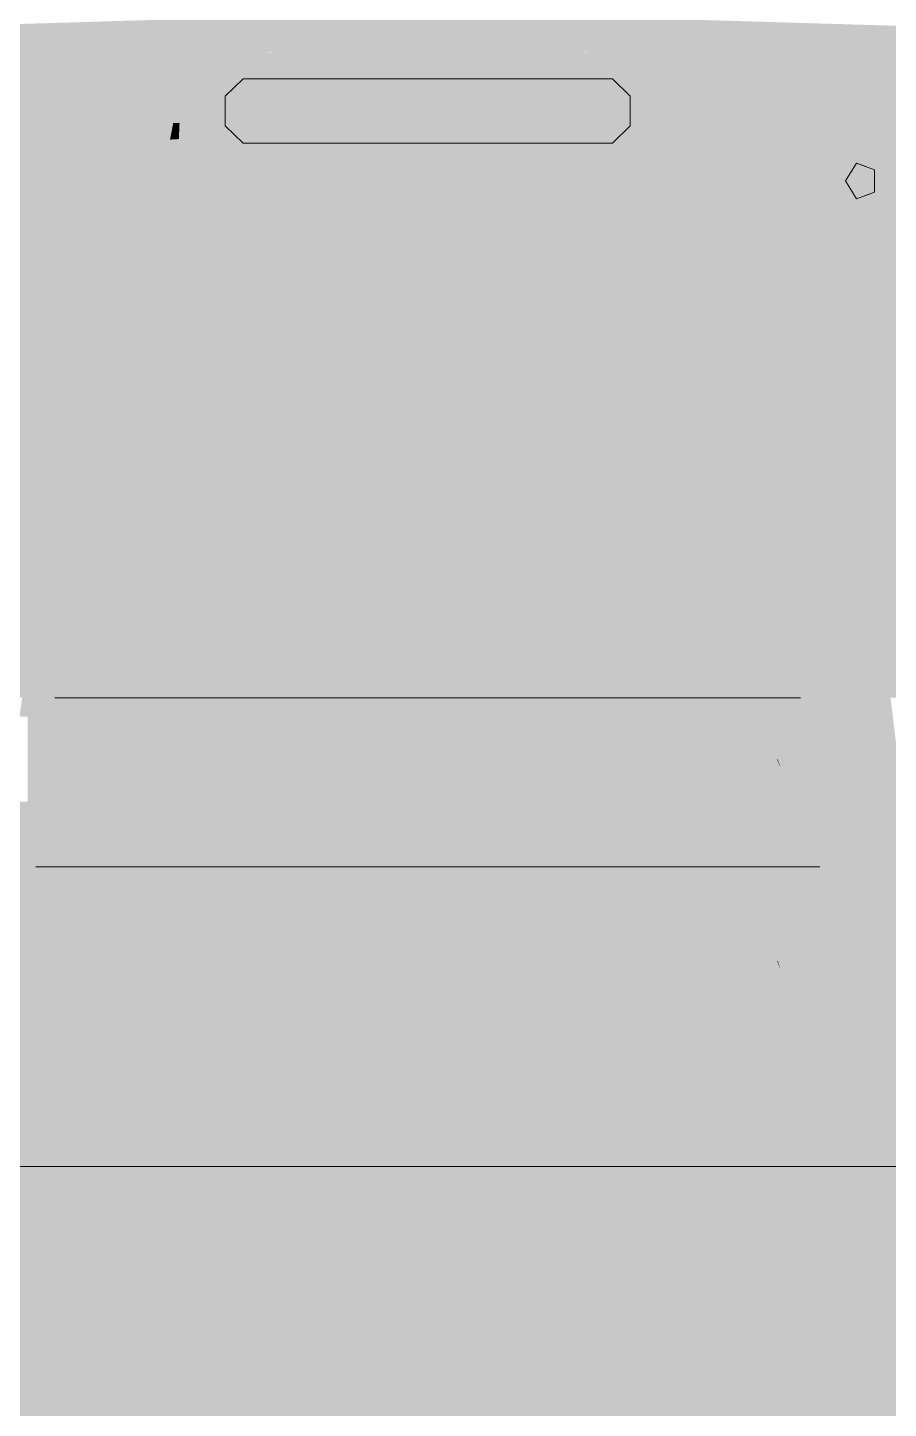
# Model space of a CAD drawing. Header units: millimetres. Extents: x 365175 to 2667127, y -330297 to -162108.
# Drawn here: x 1651151.9 to 1651414.2, y -326189 to -325768.4 of the extents above; entities that cross this region are included whole.
import ezdxf

# ---------------------------------------------------------------- set-up
doc = ezdxf.new("R2010")
doc.units = ezdxf.units.MM
doc.header["$MEASUREMENT"] = 0
doc.layers.add('Cars', color=7, linetype='Continuous')

# ---------------------------------------------------------------- blocks, each defined once
blk = doc.blocks.new('Élément de coupe_76_1', base_point=(1275690.65, -327096.82))
at = {"layer": 'Cars', "linetype": 'Continuous', "lineweight": 0, "true_color": 0x000000}
for points in [[(1651273.85, -325774.34), (1651273.85, -325763.52), (1650912.87, -325774.34)], [(1651273.85, -325774.34), (1651634.84, -325774.34), (1651273.85, -325763.52)], [(1651273.85, -325774.34), (1650912.87, -325774.34), (1650912.87, -325776.15), (1651038.65, -325775.8), (1651045.77, -325784.4), (1651044.96, -325789), (1651200.51, -325779.04), (1651203.2, -325775.8), (1651249.93, -325775.87)], [(1651203.2, -325775.8), (1651201.6, -325777.73), (1651207.3, -325786.57), (1651215.81, -325778.23)], [(1651215.81, -325778.23), (1651260.18, -325775.89), (1651203.2, -325775.8)], [(1651215.81, -325778.23), (1651273.85, -325778.23), (1651273.85, -325775.91), (1651260.18, -325775.89)], [(1651249.93, -325775.87), (1651273.85, -325775.91), (1651273.85, -325774.34)], [(1651273.85, -325775.91), (1651297.78, -325775.87), (1651273.85, -325774.34)], [(1651634.84, -325774.34), (1651273.85, -325774.34), (1651297.78, -325775.87), (1651344.5, -325775.8), (1651347.19, -325779.04), (1651502.75, -325789), (1651501.94, -325784.4), (1651509.05, -325775.8), (1651634.84, -325776.15)], [(1651273.85, -325775.91), (1651273.85, -325778.23), (1651331.89, -325778.23), (1651287.52, -325775.89)], [(1651331.89, -325778.23), (1651344.5, -325775.8), (1651287.52, -325775.89)], [(1651331.89, -325778.23), (1651340.4, -325786.57), (1651346.1, -325777.73), (1651344.5, -325775.8)], [(1651043.47, -325797.46), (1651198.24, -325797.46), (1651196.06, -325784.4), (1651200.51, -325779.04), (1651044.96, -325789)], [(1651201.6, -325777.73), (1651196.06, -325784.4), (1651207.3, -325786.57)], [(1651212.18, -325789.24), (1651215.81, -325778.23), (1651207.3, -325786.57)], [(1651212.18, -325789.24), (1651217.58, -325783.94), (1651215.81, -325778.23)], [(1651215.81, -325778.23), (1651217.58, -325783.94), (1651273.85, -325778.23)], [(1651273.85, -325783.94), (1651273.85, -325778.23), (1651217.58, -325783.94)], [(1651273.85, -325783.94), (1651330.12, -325783.94), (1651273.85, -325778.23)], [(1651331.89, -325778.23), (1651273.85, -325778.23), (1651330.12, -325783.94)], [(1651335.53, -325789.24), (1651331.89, -325778.23), (1651330.12, -325783.94)], [(1651340.4, -325786.57), (1651331.89, -325778.23), (1651335.53, -325789.24)], [(1651346.1, -325777.73), (1651340.4, -325786.57), (1651351.65, -325784.4)], [(1651347.19, -325779.04), (1651351.65, -325784.4), (1651349.46, -325797.46), (1651504.24, -325797.46), (1651502.75, -325789)], [(1651207.3, -325786.57), (1651196.06, -325784.4), (1651196.92, -325789.54), (1651207.3, -325800.95)], [(1651207.3, -325786.57), (1651196.06, -325784.4), (1651196.92, -325789.54), (1651207.3, -325800.95)], [(1651196.06, -325784.4), (1651196.32, -325797.46), (1651198.24, -325797.46)], [(1651217.58, -325803.58), (1651217.58, -325783.94), (1651212.18, -325798.28)], [(1651212.18, -325798.28), (1651217.58, -325783.94), (1651212.18, -325789.24)], [(1651217.58, -325783.94), (1651212.18, -325789.24), (1651212.18, -325794.88), (1651213.46, -325794.88)], [(1651213.46, -325794.88), (1651217.58, -325794.88), (1651217.58, -325783.94)], [(1651273.85, -325803.58), (1651217.58, -325783.94), (1651217.58, -325803.58)], [(1651273.85, -325803.58), (1651273.85, -325783.94), (1651217.58, -325783.94)], [(1651217.58, -325783.94), (1651217.58, -325794.88), (1651248.92, -325794.88)], [(1651273.85, -325783.94), (1651217.58, -325783.94), (1651248.92, -325794.88), (1651273.85, -325794.88)], [(1651330.12, -325783.94), (1651273.85, -325803.58), (1651330.12, -325803.58)], [(1651273.85, -325783.94), (1651273.85, -325803.58), (1651330.12, -325783.94)], [(1651330.12, -325783.94), (1651273.85, -325783.94), (1651273.85, -325794.88), (1651298.78, -325794.88)], [(1651298.78, -325794.88), (1651323.85, -325794.88), (1651329.25, -325800.18), (1651329.25, -325803.58), (1651330.12, -325803.58), (1651330.12, -325783.94)], [(1651335.53, -325798.28), (1651330.12, -325783.94), (1651330.12, -325803.58)], [(1651335.53, -325798.28), (1651330.12, -325783.94), (1651330.12, -325803.58)], [(1651335.53, -325798.28), (1651335.53, -325789.24), (1651330.12, -325783.94)], [(1651335.53, -325798.28), (1651335.53, -325789.24), (1651330.12, -325783.94)], [(1651351.65, -325784.4), (1651340.4, -325786.57), (1651340.4, -325800.95), (1651350.79, -325789.54)], [(1651207.3, -325800.95), (1651196.92, -325789.54), (1651198.24, -325797.46), (1651198.01, -325802.74)], [(1651207.3, -325800.95), (1651196.92, -325789.54), (1651198.24, -325797.46), (1651198.01, -325802.74)], [(1651212.18, -325798.28), (1651207.3, -325786.57), (1651207.3, -325800.95)], [(1651207.3, -325786.57), (1651212.18, -325798.28), (1651212.18, -325789.24)], [(1651335.53, -325798.28), (1651340.4, -325786.57), (1651335.53, -325789.24)], [(1651340.4, -325800.95), (1651340.4, -325786.57), (1651335.53, -325798.28)], [(1651340.4, -325800.95), (1651349.69, -325802.74), (1651349.46, -325797.46), (1651350.79, -325789.54)], [(1650912.88, -325810.8), (1650912.89, -325820.57), (1651198.03, -325802.31), (1651198.24, -325797.46), (1651043.47, -325797.46), (1651043.71, -325802.74), (1651035.46, -325811.13)], [(1651195.34, -325802.48), (1651198.03, -325802.31), (1651198.24, -325797.46), (1651196.32, -325797.46)], [(1651215.81, -325809.29), (1651212.18, -325798.28), (1651207.3, -325800.95)], [(1651217.58, -325803.58), (1651212.18, -325798.28), (1651215.81, -325809.29)], [(1651331.89, -325809.29), (1651335.53, -325798.28), (1651330.12, -325803.58)], [(1651340.4, -325800.95), (1651335.53, -325798.28), (1651331.89, -325809.29)], [(1651349.46, -325797.46), (1651349.67, -325802.31), (1651634.82, -325820.57), (1651634.82, -325810.8), (1651512.25, -325811.13), (1651504, -325802.74), (1651504.24, -325797.46)], [(1650912.89, -325820.57), (1651273.85, -325820.57), (1651273.85, -325811.03), (1651206.23, -325811.14), (1651198.01, -325802.74), (1651198.03, -325802.31)], [(1651193.85, -325810.02), (1651193.21, -325820.57), (1651273.85, -325820.57), (1651273.85, -325811.03), (1651206.23, -325811.14), (1651198.01, -325802.74), (1651198.03, -325802.31), (1651195.33, -325802.48)], [(1651202.92, -325807.75), (1651207.3, -325800.95), (1651198.01, -325802.74)], [(1651202.92, -325807.75), (1651207.3, -325800.95), (1651198.01, -325802.74)], [(1651202.92, -325807.75), (1651206.23, -325811.14), (1651215.81, -325809.29), (1651207.3, -325800.95)], [(1651202.92, -325807.75), (1651206.23, -325811.14), (1651215.81, -325809.29), (1651207.3, -325800.95)], [(1651340.4, -325800.95), (1651331.89, -325809.29), (1651341.47, -325811.14), (1651344.79, -325807.75)], [(1651340.4, -325800.95), (1651344.79, -325807.75), (1651349.69, -325802.74)], [(1651215.81, -325809.29), (1651273.85, -325809.29), (1651217.58, -325803.58)], [(1651217.58, -325803.58), (1651273.85, -325809.29), (1651273.85, -325803.58)], [(1651330.12, -325803.58), (1651273.85, -325803.58), (1651273.85, -325809.29)], [(1651330.12, -325803.58), (1651273.85, -325809.29), (1651331.89, -325809.29)], [(1651206.23, -325811.14), (1651249.56, -325811.07), (1651215.81, -325809.29)], [(1651206.23, -325811.14), (1651249.56, -325811.07), (1651215.81, -325809.29)], [(1651215.81, -325809.29), (1651249.56, -325811.07), (1651273.85, -325811.03), (1651273.85, -325809.29)], [(1651215.81, -325809.29), (1651249.56, -325811.07), (1651273.85, -325811.03), (1651273.85, -325809.29)], [(1651273.85, -325811.03), (1651298.14, -325811.07), (1651331.89, -325809.29), (1651273.85, -325809.29)], [(1651273.85, -325811.03), (1651298.14, -325811.07), (1651331.89, -325809.29), (1651273.85, -325809.29)], [(1651273.85, -325811.03), (1651273.85, -325820.57), (1651331.79, -325820.57), (1651341.48, -325811.14)], [(1651331.89, -325809.29), (1651298.14, -325811.07), (1651341.47, -325811.14)], [(1651331.89, -325809.29), (1651298.14, -325811.07), (1651341.47, -325811.14)], [(1651401.12, -325815.08), (1651397.98, -325820.56), (1651404.51, -325820.57), (1651408.81, -325820.56), (1651410.01, -325818.47), (1651410.01, -325811.7), (1651408.83, -325811.25), (1651404.52, -325809.61)], [(1651404.52, -325820.56), (1651410.01, -325818.47)], [(1651404.52, -325820.56), (1651410.01, -325818.47), (1651406.49, -325819.81)], [(1650912.88, -325829.3), (1651273.85, -325820.57), (1650912.89, -325820.57)], [(1650912.88, -325829.3), (1651273.85, -325829.3), (1651273.85, -325820.57)], [(1651189.85, -325829.3), (1651273.85, -325829.3), (1651273.85, -325820.57), (1651192.45, -325822.54)], [(1651193.21, -325820.57), (1651192.45, -325822.54), (1651273.85, -325820.57)], [(1651634.83, -325829.3), (1651273.85, -325820.57), (1651273.85, -325829.3)], [(1651404.52, -325820.57), (1651273.85, -325820.57), (1651634.83, -325829.3), (1651634.82, -325820.57)], [(1651273.85, -325820.57), (1651273.85, -325829.3), (1651325.26, -325829.3), (1651330.76, -325821.95)], [(1651273.85, -325820.57), (1651330.76, -325821.95), (1651331.78, -325820.57), (1651397.98, -325820.57)], [(1651396.28, -325823.53), (1651392.97, -325829.3), (1651403.8, -325829.3), (1651406.96, -325823.79)], [(1651397.98, -325820.57), (1651396.28, -325823.53), (1651406.96, -325823.79), (1651408.81, -325820.57), (1651404.52, -325820.57)], [(1650972.45, -325833.78), (1651273.85, -325829.3), (1650912.88, -325829.3)], [(1651273.85, -325833.78), (1651273.85, -325829.3), (1650972.45, -325833.78)], [(1651189.85, -325829.3), (1651189.89, -325830.55), (1651273.85, -325829.3)], [(1651189.89, -325830.55), (1651189.91, -325831.27), (1651192.77, -325833.78), (1651273.85, -325833.78), (1651273.85, -325829.3)], [(1651634.83, -325829.3), (1651273.85, -325829.3), (1651575.26, -325833.78)], [(1651273.85, -325833.78), (1651575.26, -325833.78), (1651273.85, -325829.3)], [(1651273.85, -325829.3), (1651324.43, -325830.05), (1651325.26, -325829.3)], [(1651273.85, -325833.78), (1651320.3, -325833.78), (1651324.43, -325830.05), (1651273.85, -325829.3)], [(1651390.4, -325833.78), (1651401.23, -325833.78), (1651402.7, -325831.21), (1651391.96, -325831.05)], [(1651391.96, -325831.05), (1651402.7, -325831.21), (1651403.8, -325829.3), (1651392.97, -325829.3)], [(1650973.29, -325845.12), (1651273.85, -325833.78), (1650972.45, -325833.78)], [(1651273.85, -325845.12), (1651273.85, -325833.78), (1650973.29, -325845.12)], [(1651273.85, -325833.78), (1651192.77, -325833.78), (1651200.81, -325835.45), (1651235.16, -325835.24)], [(1651235.16, -325835.24), (1651273.85, -325835), (1651273.85, -325833.78)], [(1651273.85, -325845.12), (1651574.41, -325845.12), (1651273.85, -325833.78)], [(1651575.26, -325833.78), (1651273.85, -325833.78), (1651574.41, -325845.12)], [(1651273.85, -325835), (1651312.55, -325835.24), (1651273.85, -325833.78)], [(1651320.3, -325833.78), (1651273.85, -325833.78), (1651312.55, -325835.24), (1651317, -325835.27)], [(1651390.4, -325833.78), (1651390.26, -325834.02), (1651395.82, -325835.73), (1651400.47, -325835.12), (1651401.23, -325833.78)], [(1650974.56, -325862.13), (1651273.85, -325845.12), (1650973.29, -325845.12)], [(1651273.85, -325862.13), (1651273.85, -325845.12), (1650974.56, -325862.13)], [(1651273.85, -325845.12), (1651273.85, -325862.13), (1651573.14, -325862.13)], [(1651574.41, -325845.12), (1651273.85, -325845.12), (1651573.14, -325862.13)], [(1650981.13, -325968.49), (1651273.85, -325862.13), (1650974.56, -325862.13)], [(1651273.85, -325968.49), (1651273.85, -325862.13), (1650981.13, -325968.49)], [(1651566.57, -325968.49), (1651273.85, -325862.13), (1651273.85, -325968.49)], [(1651573.14, -325862.13), (1651273.85, -325862.13), (1651566.57, -325968.49)], [(1650981.13, -325968.49), (1651273.85, -325972.5), (1651273.85, -325968.49)], [(1650981.13, -325968.49), (1651273.85, -325972.5), (1651273.85, -325968.49)], [(1650981.13, -325968.49), (1650981.38, -325972.5), (1651273.85, -325972.5)], [(1650981.13, -325968.49), (1650981.38, -325972.5), (1651273.85, -325972.5)], [(1651566.57, -325968.49), (1651273.85, -325968.49), (1651273.85, -325972.5)], [(1651566.57, -325968.49), (1651273.85, -325968.49), (1651273.85, -325972.5)], [(1651566.57, -325968.49), (1651273.85, -325972.5), (1651566.33, -325972.5)], [(1651566.57, -325968.49), (1651273.85, -325972.5), (1651566.33, -325972.5)], [(1651150.32, -325972.5), (1651149.45, -325978.28), (1651151.95, -325978.33), (1651151.95, -325972.5)], [(1651165.05, -325972.5), (1651151.95, -325972.5), (1651151.95, -326004.11), (1651162.08, -325996.87)], [(1651151.95, -325972.5), (1651151.95, -325978.33), (1651163.58, -325984.59), (1651165.05, -325972.5)], [(1651162.08, -325996.87), (1651166.34, -325993.82), (1651166.34, -325972.5), (1651165.05, -325972.5)], [(1651163.58, -325984.59), (1651166.34, -325986.08), (1651166.34, -325972.5), (1651165.05, -325972.5)], [(1651166.34, -325972.5), (1651166.34, -325993.81), (1651167.21, -325991.28), (1651169.42, -325984.19), (1651169.33, -325972.5)], [(1651166.34, -325972.5), (1651166.34, -325986.08), (1651167.81, -325989.35), (1651169.42, -325984.19), (1651169.33, -325972.5)], [(1651169.33, -325972.5), (1651169.42, -325984.19), (1651228.61, -325984.18), (1651228.63, -325984.18), (1651241.75, -325984.04), (1651273.85, -325972.5)], [(1651169.33, -325972.5), (1651169.42, -325984.19), (1651228.61, -325984.18), (1651228.63, -325984.18), (1651241.75, -325984.04), (1651273.85, -325972.5)], [(1651273.85, -325972.5), (1651241.74, -325984.04), (1651273.85, -325983.7)], [(1651273.85, -325972.5), (1651241.74, -325984.04), (1651273.85, -325983.7)], [(1651273.85, -325983.7), (1651305.97, -325984.04), (1651273.85, -325972.5)], [(1651378.37, -325972.5), (1651273.85, -325972.5), (1651305.97, -325984.04), (1651319.11, -325984.18), (1651319.13, -325984.18), (1651378.29, -325984.2)], [(1651273.85, -325983.7), (1651305.97, -325984.04), (1651273.85, -325972.5)], [(1651378.37, -325972.5), (1651273.85, -325972.5), (1651305.97, -325984.04), (1651319.11, -325984.18), (1651319.13, -325984.18), (1651378.29, -325984.2)], [(1651378.29, -325984.2), (1651380.5, -325991.28), (1651381.37, -325993.82), (1651381.37, -325972.5), (1651378.37, -325972.5)], [(1651378.29, -325984.2), (1651380.5, -325991.28), (1651381.37, -325993.82), (1651381.37, -325972.5), (1651378.37, -325972.5)], [(1651382.65, -325972.5), (1651381.37, -325972.5), (1651381.37, -325993.82), (1651385.63, -325996.87)], [(1651381.37, -325985.7), (1651384.09, -325984.27), (1651382.65, -325972.5), (1651381.37, -325972.5)], [(1651395.76, -325972.5), (1651382.65, -325972.5), (1651385.63, -325996.87), (1651395.76, -326004.11)], [(1651395.76, -325972.5), (1651382.65, -325972.5), (1651384.09, -325984.27), (1651395.76, -325978.12)], [(1651395.76, -325972.5), (1651395.76, -326004.11), (1651402.18, -326004.33), (1651397.39, -325972.5)], [(1651395.76, -325972.5), (1651395.76, -325978.12), (1651398.23, -325978.08), (1651397.39, -325972.5)], [(1651397.39, -325972.5), (1651402.18, -326004.33), (1651413.54, -326004.72), (1651413.54, -325972.5)], [(1651397.39, -325972.5), (1651398.23, -325978.08), (1651413.54, -325977.79), (1651413.54, -325972.5)], [(1651413.54, -325972.5), (1651413.54, -326004.72), (1651418.39, -326001.59), (1651414.86, -325972.5)], [(1651413.54, -325977.79), (1651415.63, -325978.81), (1651414.86, -325972.5), (1651413.54, -325972.5)], [(1650985.79, -326012.27), (1650985.5, -326012.99), (1651273.85, -326012.99), (1651273.85, -325983.7), (1651241.75, -325984.04), (1651228.63, -325984.18), (1651167.21, -325991.28), (1651166.34, -325993.82), (1651151.95, -326004.11), (1651134.17, -326004.72), (1651121.6, -325996.61), (1651121.53, -325996.57)], [(1651167.21, -325991.28), (1651228.61, -325984.18), (1651169.42, -325984.19)], [(1651169.42, -325984.19), (1651167.81, -325989.35), (1651183.87, -325989.35), (1651228.61, -325984.18)], [(1651228.63, -325984.18), (1651183.88, -325989.35), (1651262.08, -325989.02), (1651273.85, -325988.72), (1651273.85, -325983.7), (1651241.75, -325984.04)], [(1651273.85, -326012.99), (1651562.21, -326012.99), (1651561.91, -326012.27), (1651426.18, -325996.57), (1651413.54, -326004.72), (1651395.76, -326004.11), (1651381.37, -325993.82), (1651380.5, -325991.28), (1651319.11, -325984.18), (1651273.85, -325983.7)], [(1651273.85, -325988.72), (1651361.56, -325989.09), (1651319.11, -325984.18), (1651273.85, -325983.7)], [(1651378.29, -325984.2), (1651319.13, -325984.18), (1651380.5, -325991.28)], [(1651319.13, -325984.18), (1651361.57, -325989.09), (1651379.43, -325989.08), (1651380.28, -325991.26), (1651380.5, -325991.28), (1651378.29, -325984.2)], [(1651167.81, -325989.35), (1651167.21, -325991.28)], [(1651381.37, -325993.82), (1651380.5, -325991.28), (1651380.27, -325991.26)], [(1651273.85, -326012.99), (1650985.5, -326012.99), (1650985.51, -326013.11), (1651273.85, -326019.45)], [(1651273.85, -326019.45), (1650985.51, -326013.11), (1650986.04, -326019.45)], [(1651273.85, -326012.99), (1651273.85, -326019.45), (1651562.19, -326013.11), (1651562.21, -326012.99)], [(1651562.19, -326013.11), (1651273.85, -326019.45), (1651561.67, -326019.45)], [(1650986.04, -326019.45), (1650986.14, -326019.55), (1651273.85, -326023.99), (1651273.85, -326019.45)], [(1650986.04, -326019.45), (1650986.14, -326019.55), (1651273.85, -326023.99), (1651273.85, -326019.45)], [(1650986.14, -326019.55), (1650989.17, -326022.48), (1651035.89, -326022.84), (1651039.52, -326023.99), (1651130.49, -326023.99), (1651134.16, -326022.92), (1651151.95, -326023.19), (1651154.41, -326023.99), (1651273.85, -326023.99)], [(1650986.14, -326019.55), (1650989.17, -326022.48), (1651035.89, -326022.84), (1651039.52, -326023.99), (1651130.49, -326023.99), (1651134.16, -326022.92), (1651151.95, -326023.19), (1651154.41, -326023.99), (1651273.85, -326023.99)], [(1651561.67, -326019.45), (1651273.85, -326019.45), (1651273.85, -326023.99), (1651561.56, -326019.55)], [(1651561.67, -326019.45), (1651273.85, -326019.45), (1651273.85, -326023.99), (1651561.56, -326019.55)], [(1651561.56, -326019.55), (1651273.85, -326023.99), (1651393.3, -326023.99), (1651395.76, -326023.19), (1651413.54, -326022.92), (1651417.22, -326023.99), (1651508.19, -326023.99), (1651511.82, -326022.84), (1651558.54, -326022.48)], [(1651561.56, -326019.55), (1651273.85, -326023.99), (1651393.3, -326023.99), (1651395.76, -326023.19), (1651413.54, -326022.92), (1651417.22, -326023.99), (1651508.19, -326023.99), (1651511.82, -326022.84), (1651558.54, -326022.48)], [(1651135.92, -326068.1), (1651151.95, -326067.64), (1651151.95, -326023.19), (1651142.7, -326023.05)], [(1651142.33, -326025.53), (1651151.95, -326025.78), (1651151.95, -326023.19), (1651142.7, -326023.05)], [(1651154.41, -326023.99), (1651151.95, -326023.19), (1651151.95, -326067.64), (1651153.6, -326066.25), (1651158.76, -326023.99)], [(1651151.95, -326025.78), (1651158.13, -326029.17), (1651158.76, -326023.99), (1651154.41, -326023.99), (1651151.95, -326023.19)], [(1651158.76, -326023.99), (1651153.6, -326066.25), (1651166.34, -326055.52), (1651166.34, -326023.99), (1651163.41, -326023.99)], [(1651158.13, -326029.17), (1651166.34, -326033.67), (1651166.34, -326023.99), (1651158.76, -326023.99)], [(1651166.34, -326023.99), (1651166.34, -326055.52), (1651167.16, -326052.67), (1651167.71, -326050.76), (1651168.96, -326023.99)], [(1651166.34, -326033.67), (1651168.3, -326038.06), (1651168.96, -326023.99), (1651166.34, -326023.99)], [(1651167.71, -326050.76), (1651169.86, -326043.27), (1651169.72, -326023.99), (1651168.96, -326023.99)], [(1651168.3, -326038.06), (1651169.85, -326041.53), (1651169.72, -326023.99), (1651168.96, -326023.99)], [(1651273.85, -326023.99), (1651169.72, -326023.99), (1651169.86, -326043.27), (1651273.85, -326043.21)], [(1651169.85, -326041.53), (1651260.75, -326042.29), (1651273.85, -326041.72), (1651273.85, -326023.99), (1651169.72, -326023.99)], [(1651377.99, -326023.99), (1651273.85, -326023.99), (1651273.85, -326043.21), (1651377.84, -326043.27)], [(1651273.85, -326041.72), (1651377, -326040.87), (1651376.97, -326043.27), (1651377.84, -326043.27), (1651377.99, -326023.99), (1651273.85, -326023.99)], [(1651377.99, -326023.99), (1651377.84, -326043.27), (1651380, -326050.76), (1651378.75, -326023.99)], [(1651377.99, -326023.99), (1651377.84, -326043.27), (1651380, -326050.76), (1651378.75, -326023.99)], [(1651378.75, -326023.99), (1651380, -326050.76), (1651381.37, -326055.52), (1651381.37, -326023.99)], [(1651378.75, -326023.99), (1651380, -326050.76), (1651381.37, -326055.52), (1651381.37, -326023.99)], [(1651381.37, -326023.99), (1651381.37, -326055.52), (1651394.11, -326066.25), (1651388.94, -326023.99)], [(1651381.37, -326033.25), (1651389.54, -326028.9), (1651388.94, -326023.99), (1651381.37, -326023.99)], [(1651388.94, -326023.99), (1651394.11, -326066.25), (1651395.76, -326067.64), (1651395.76, -326023.19), (1651393.3, -326023.99)], [(1651393.3, -326023.99), (1651388.94, -326023.99), (1651389.54, -326028.9), (1651395.76, -326025.59), (1651395.76, -326023.19)], [(1651395.76, -326067.64), (1651411.79, -326068.1), (1651405, -326023.05), (1651395.76, -326023.19)], [(1651395.76, -326025.59), (1651405.35, -326025.35), (1651405, -326023.05), (1651395.76, -326023.19)], [(1651405, -326023.05), (1651411.79, -326068.1), (1651413.54, -326068.15), (1651413.54, -326022.92)], [(1651405, -326023.05), (1651405.35, -326025.35), (1651413.54, -326025.14), (1651413.54, -326022.92)], [(1651413.54, -326022.92), (1651413.54, -326068.15), (1651425.36, -326058.89), (1651421.12, -326023.99), (1651417.22, -326023.99)], [(1651413.54, -326025.14), (1651421.74, -326029.08), (1651421.12, -326023.99), (1651417.22, -326023.99), (1651413.54, -326022.92)], [(1650989.25, -326072.69), (1650989.07, -326073.22), (1651273.85, -326073.22), (1651273.85, -326043.21), (1651251.11, -326043.22), (1651167.16, -326052.67), (1651166.34, -326055.52), (1651151.95, -326067.64), (1651134.16, -326068.15), (1651122.35, -326058.89), (1651121.04, -326057.86)], [(1651169.86, -326043.27), (1651167.16, -326052.67), (1651251.11, -326043.22)], [(1651296.6, -326043.22), (1651273.85, -326043.21), (1651273.85, -326073.22), (1651558.63, -326073.22), (1651558.45, -326072.69), (1651426.67, -326057.86), (1651413.54, -326068.15), (1651395.76, -326067.64), (1651381.37, -326055.52), (1651380.55, -326052.67)], [(1651377.84, -326043.27), (1651296.6, -326043.22), (1651380.55, -326052.67)], [(1651380.34, -326052.65), (1651380.55, -326052.67), (1651377.84, -326043.27), (1651376.97, -326043.27)], [(1651380.34, -326052.65), (1651381.37, -326055.52), (1651380.55, -326052.67)], [(1651273.85, -326073.22), (1650989.07, -326073.22), (1650989.08, -326073.32), (1651273.85, -326079.68)], [(1651273.85, -326079.68), (1650989.08, -326073.32), (1650989.54, -326078.84), (1650989.09, -326079.68)], [(1651273.85, -326073.22), (1651273.85, -326079.68), (1651558.62, -326073.32), (1651558.63, -326073.22)], [(1651558.62, -326073.32), (1651273.85, -326079.68), (1651558.62, -326079.68), (1651558.16, -326078.84)], [(1650989.09, -326079.75), (1650989.07, -326083.01), (1651194.89, -326082.99)], [(1650989.09, -326079.75), (1650989.07, -326083.01), (1651194.89, -326082.99)], [(1650989.09, -326079.68), (1650989.09, -326079.75), (1651194.89, -326082.99), (1651248.57, -326082.98), (1651273.85, -326082.98), (1651273.85, -326079.68)], [(1650989.09, -326079.68), (1650989.09, -326079.75), (1651194.89, -326082.99), (1651248.57, -326082.98), (1651273.85, -326082.98), (1651273.85, -326079.68)], [(1651558.62, -326079.68), (1651273.85, -326079.68), (1651273.85, -326082.98), (1651299.14, -326082.98), (1651352.82, -326082.99), (1651558.62, -326079.75)], [(1651558.62, -326079.68), (1651273.85, -326079.68), (1651273.85, -326082.98), (1651299.14, -326082.98), (1651352.82, -326082.99), (1651558.62, -326079.75)], [(1651558.62, -326079.75), (1651352.82, -326082.99), (1651558.63, -326083.01)], [(1651558.62, -326079.75), (1651352.82, -326082.99), (1651558.63, -326083.01)], [(1650989.07, -326083.01), (1650987.94, -326084.23), (1651273.85, -326084.23), (1651248.57, -326082.98)], [(1650988.27, -326088.23), (1651273.85, -326084.23), (1650987.94, -326084.23)], [(1650988.06, -326084.1), (1651270.25, -326084.05), (1651248.57, -326082.98), (1650989.07, -326083.01)], [(1651273.85, -326088.23), (1651273.85, -326084.23), (1650988.27, -326088.23)], [(1651273.85, -326084.23), (1651273.85, -326082.98), (1651248.57, -326082.98)], [(1651273.85, -326082.98), (1651248.57, -326082.98), (1651270.25, -326084.05), (1651271.35, -326084.05), (1651273.85, -326084.01)], [(1651299.14, -326082.98), (1651273.85, -326082.98), (1651273.85, -326084.23)], [(1651299.14, -326082.98), (1651273.85, -326084.23), (1651559.77, -326084.23), (1651558.63, -326083.01)], [(1651273.85, -326084.01), (1651278.35, -326084.01), (1651299.14, -326082.98), (1651273.85, -326082.98)], [(1651273.85, -326084.23), (1651273.85, -326088.23), (1651559.44, -326088.23)], [(1651559.77, -326084.23), (1651273.85, -326084.23), (1651559.44, -326088.23)], [(1651278.35, -326084.01), (1651555.63, -326084.05), (1651555.74, -326084.23), (1651559.77, -326084.23), (1651558.63, -326083.01), (1651299.14, -326082.98)], [(1650990.33, -326111.32), (1651273.85, -326088.23), (1650988.27, -326088.23)], [(1651273.85, -326111.32), (1651273.85, -326088.23), (1650990.33, -326111.32)], [(1651559.44, -326088.23), (1651273.85, -326088.23), (1651557.37, -326111.32)], [(1651557.37, -326111.32), (1651273.85, -326088.23), (1651273.85, -326111.32)], [(1650990.69, -326115.33), (1651273.85, -326111.32), (1650990.33, -326111.32)], [(1650990.69, -326115.33), (1651273.85, -326111.32), (1650990.33, -326111.32)], [(1650990.69, -326115.33), (1651273.85, -326115.33), (1651273.85, -326111.32)], [(1650990.69, -326115.33), (1651273.85, -326115.33), (1651273.85, -326111.32)], [(1651273.85, -326111.32), (1651273.85, -326115.33), (1651557.01, -326115.33)], [(1651273.85, -326111.32), (1651273.85, -326115.33), (1651557.01, -326115.33)], [(1651557.37, -326111.32), (1651273.85, -326111.32), (1651557.01, -326115.33)], [(1651557.37, -326111.32), (1651273.85, -326111.32), (1651557.01, -326115.33)], [(1651273.85, -326179.09), (1651017.96, -326115.33), (1650996.41, -326179.09)], [(1651273.85, -326179.09), (1651273.85, -326115.33), (1651017.96, -326115.33)], [(1651273.85, -326115.33), (1651017.96, -326115.33), (1651057.68, -326125.23), (1651266.08, -326124.88), (1651273.85, -326124.63)], [(1651529.74, -326115.33), (1651273.85, -326179.09), (1651551.3, -326179.09)], [(1651273.85, -326115.33), (1651273.85, -326179.09), (1651529.74, -326115.33)], [(1651273.85, -326124.63), (1651491, -326124.98), (1651529.74, -326115.33), (1651273.85, -326115.33)], [(1650996.85, -326183.09), (1651273.85, -326179.09), (1650996.41, -326179.09)], [(1650996.85, -326183.09), (1651273.85, -326179.09), (1650996.41, -326179.09)], [(1651273.85, -326183.09), (1651273.85, -326179.09), (1650996.85, -326183.09)], [(1651273.85, -326183.09), (1651273.85, -326179.09), (1650996.85, -326183.09)], [(1651551.3, -326179.09), (1651273.85, -326179.09), (1651550.86, -326183.09)], [(1651551.3, -326179.09), (1651273.85, -326179.09), (1651550.86, -326183.09)], [(1651273.85, -326179.09), (1651273.85, -326183.09), (1651550.86, -326183.09)], [(1651273.85, -326179.09), (1651273.85, -326183.09), (1651550.86, -326183.09)], [(1650997.47, -326187.1), (1651273.85, -326183.09), (1650996.85, -326183.09)], [(1650997.04, -326184.36), (1651186.65, -326184.36), (1651273.85, -326183.09), (1650996.85, -326183.09)], [(1651273.85, -326187.1), (1651273.85, -326183.09), (1650997.47, -326187.1)], [(1651186.65, -326184.36), (1651270.83, -326184.36), (1651273.85, -326184.32), (1651273.85, -326183.09)], [(1651273.85, -326183.09), (1651273.85, -326187.1), (1651550.24, -326187.1)], [(1651550.86, -326183.09), (1651273.85, -326183.09), (1651550.24, -326187.1)], [(1651273.85, -326184.32), (1651358.3, -326184.32), (1651273.85, -326183.09)], [(1651273.85, -326183.09), (1651358.3, -326184.32), (1651550.67, -326184.32), (1651550.86, -326183.09)], [(1651001.66, -326211.09), (1651273.85, -326187.1), (1650997.47, -326187.1)], [(1651001.66, -326211.09), (1651273.85, -326211.09), (1651273.85, -326187.1)], [(1651273.85, -326187.1), (1651273.85, -326211.09), (1651546.05, -326211.09)], [(1651550.24, -326187.1), (1651273.85, -326187.1), (1651546.05, -326211.09)]]:
    blk.add_hatch(color=18, dxfattribs=at).paths.add_polyline_path(points)
h = blk.add_hatch(color=18, dxfattribs=at)
h.paths.add_polyline_path([(1651273.85, -325811.03), (1651273.85, -325820.57), (1651404.51, -325820.57), (1651634.82, -325820.57), (1651349.67, -325802.31), (1651349.69, -325802.74), (1651341.47, -325811.14)])
h.paths.add_polyline_path([(1651404.52, -325820.56), (1651406.41, -325819.84), (1651410.01, -325818.47)], flags=0)
at = {"layer": 'Cars', "color": 7, "linetype": 'Continuous', "lineweight": 13}
for p, q in [((1651217.58, -325783.94), (1651212.18, -325789.24)), ((1651273.85, -325783.94), (1651217.58, -325783.94)), ((1651330.12, -325783.94), (1651273.85, -325783.94)), ((1651335.53, -325789.24), (1651330.12, -325783.94)), ((1651212.18, -325789.24), (1651212.18, -325798.28)), ((1651335.53, -325798.28), (1651335.53, -325789.24)), ((1651212.18, -325798.28), (1651217.58, -325803.58)), ((1651330.12, -325803.58), (1651335.53, -325798.28)), ((1651217.58, -325803.58), (1651273.85, -325803.58)), ((1651273.85, -325803.58), (1651330.12, -325803.58)), ((1651404.52, -325809.61), (1651401.12, -325815.08)), ((1651407.32, -325810.67), (1651404.52, -325809.61)), ((1651410.01, -325811.7), (1651404.52, -325809.61)), ((1651404.52, -325820.56), (1651401.12, -325815.08)), ((1651410.01, -325818.47), (1651410.01, -325811.7)), ((1651410.01, -325818.47), (1651404.52, -325820.56)), ((1651407.01, -325819.61), (1651410.01, -325818.47)), ((1651273.85, -325972.5), (1651160.24, -325972.5)), ((1651387.46, -325972.5), (1651273.85, -325972.5)), ((1651273.85, -326023.99), (1651154.41, -326023.99)), ((1651393.3, -326023.99), (1651273.85, -326023.99)), ((1651273.85, -326115.33), (1650990.69, -326115.33)), ((1651557.01, -326115.33), (1651273.85, -326115.33))]:
    blk.add_line(p, q, dxfattribs=at)

msp = doc.modelspace()

# ---------------------------------------------------------------- block references
at = {"layer": 'Cars', "lineweight": 0}
msp.add_blockref('Élément de coupe_76_1', (1275690.645, -327096.824), dxfattribs=at)

doc.saveas('drawing.dxf')
